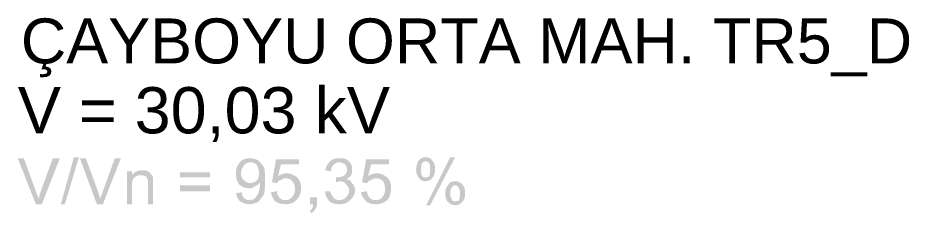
# Model space of a CAD drawing. Header units: millimetres. Extents: x 5 to 459, y 10 to 307.
# Drawn here: x 106.23 to 120.97, y 75.56 to 78.79 of the extents above; entities that cross this region are included whole.
import ezdxf

# ---------------------------------------------------------------- set-up
doc = ezdxf.new("R2010")
doc.units = ezdxf.units.MM
doc.header["$MEASUREMENT"] = 0
doc.layers.get('0').update_dxf_attribs({"linetype": 'CONTINUOUS'})
doc.styles.add('Arial$001', font='arial.ttf', dxfattribs={"height": 0.8937})

msp = doc.modelspace()

# ---------------------------------------------------------------- hatches: boundary and pattern name
h = msp.add_hatch(color=5)
h.paths.add_polyline_path([(106.531, 75.708), (106.233, 76.469), (106.333, 76.469), (106.531, 75.924), (106.531, 75.924), (106.533, 75.917), (106.535, 75.911), (106.537, 75.906), (106.539, 75.9), (106.542, 75.894), (106.544, 75.889), (106.546, 75.883), (106.548, 75.878), (106.55, 75.873), (106.552, 75.868), (106.554, 75.863), (106.556, 75.857), (106.558, 75.852), (106.56, 75.847), (106.562, 75.842), (106.564, 75.836), (106.566, 75.831), (106.568, 75.826), (106.57, 75.82), (106.573, 75.815), (106.575, 75.809), (106.577, 75.803), (106.579, 75.797), (106.581, 75.791), (106.581, 75.791), (106.581, 75.797), (106.581, 75.803), (106.582, 75.809), (106.582, 75.815), (106.583, 75.82), (106.584, 75.826), (106.585, 75.831), (106.586, 75.836), (106.587, 75.842), (106.588, 75.847), (106.59, 75.852), (106.591, 75.857), (106.593, 75.863), (106.594, 75.868), (106.596, 75.873), (106.598, 75.878), (106.6, 75.883), (106.602, 75.889), (106.604, 75.894), (106.606, 75.9), (106.608, 75.906), (106.61, 75.911), (106.612, 75.917), (106.614, 75.924), (106.812, 76.469), (106.928, 76.469), (106.63, 75.708), (106.531, 75.708), (106.63, 75.708)])
h.paths.add_polyline_path([(106.945, 75.708), (107.16, 76.486), (107.243, 76.486), (107.011, 75.708), (106.945, 75.708), (107.011, 75.708)])
h.paths.add_polyline_path([(107.54, 75.708), (107.259, 76.469), (107.358, 76.469), (107.557, 75.924), (107.557, 75.924), (107.559, 75.917), (107.561, 75.911), (107.563, 75.906), (107.565, 75.9), (107.567, 75.894), (107.569, 75.889), (107.571, 75.883), (107.573, 75.878), (107.575, 75.873), (107.576, 75.868), (107.578, 75.863), (107.58, 75.857), (107.581, 75.852), (107.583, 75.847), (107.584, 75.842), (107.585, 75.836), (107.586, 75.831), (107.587, 75.826), (107.588, 75.82), (107.589, 75.815), (107.589, 75.809), (107.59, 75.803), (107.59, 75.797), (107.59, 75.791), (107.59, 75.791), (107.592, 75.797), (107.594, 75.803), (107.596, 75.809), (107.598, 75.815), (107.6, 75.82), (107.602, 75.826), (107.604, 75.831), (107.607, 75.836), (107.609, 75.842), (107.611, 75.847), (107.613, 75.852), (107.615, 75.857), (107.617, 75.863), (107.619, 75.868), (107.621, 75.873), (107.623, 75.878), (107.625, 75.883), (107.627, 75.889), (107.629, 75.894), (107.631, 75.9), (107.633, 75.906), (107.636, 75.911), (107.638, 75.917), (107.64, 75.924), (107.838, 76.469), (107.937, 76.469), (107.64, 75.708), (107.54, 75.708), (107.64, 75.708)])
h.paths.add_polyline_path([(108.037, 75.708), (108.037, 76.254), (108.119, 76.254), (108.119, 76.188), (108.119, 76.188), (108.124, 76.194), (108.128, 76.2), (108.133, 76.206), (108.139, 76.212), (108.144, 76.217), (108.15, 76.222), (108.156, 76.227), (108.162, 76.232), (108.169, 76.236), (108.176, 76.24), (108.183, 76.244), (108.19, 76.248), (108.197, 76.252), (108.205, 76.255), (108.212, 76.258), (108.22, 76.261), (108.228, 76.263), (108.236, 76.265), (108.244, 76.267), (108.252, 76.268), (108.26, 76.269), (108.268, 76.27), (108.277, 76.271), (108.285, 76.271), (108.285, 76.271), (108.289, 76.271), (108.293, 76.271), (108.297, 76.271), (108.301, 76.271), (108.306, 76.271), (108.31, 76.271), (108.314, 76.271), (108.318, 76.27), (108.322, 76.27), (108.326, 76.27), (108.33, 76.269), (108.335, 76.269), (108.339, 76.268), (108.343, 76.268), (108.347, 76.267), (108.351, 76.266), (108.355, 76.265), (108.359, 76.264), (108.363, 76.263), (108.368, 76.261), (108.372, 76.26), (108.376, 76.258), (108.38, 76.256), (108.384, 76.254), (108.386, 76.252), (108.389, 76.25), (108.391, 76.248), (108.394, 76.246), (108.396, 76.244), (108.399, 76.242), (108.402, 76.24), (108.404, 76.238), (108.407, 76.236), (108.41, 76.234), (108.413, 76.232), (108.415, 76.23), (108.418, 76.228), (108.42, 76.225), (108.422, 76.223), (108.425, 76.221), (108.427, 76.219), (108.428, 76.217), (108.43, 76.215), (108.431, 76.213), (108.432, 76.211), (108.433, 76.209), (108.434, 76.207), (108.434, 76.205), (108.436, 76.203), (108.438, 76.201), (108.44, 76.199), (108.442, 76.196), (108.444, 76.194), (108.446, 76.192), (108.448, 76.19), (108.45, 76.188), (108.452, 76.185), (108.453, 76.183), (108.455, 76.18), (108.457, 76.178), (108.458, 76.175), (108.459, 76.173), (108.461, 76.17), (108.462, 76.167), (108.463, 76.164), (108.464, 76.161), (108.465, 76.157), (108.466, 76.154), (108.466, 76.15), (108.467, 76.147), (108.467, 76.143), (108.467, 76.139), (108.467, 76.136), (108.467, 76.134), (108.467, 76.132), (108.467, 76.129), (108.467, 76.126), (108.467, 76.123), (108.467, 76.12), (108.467, 76.117), (108.467, 76.114), (108.467, 76.11), (108.467, 76.107), (108.467, 76.103), (108.467, 76.1), (108.467, 76.096), (108.467, 76.092), (108.467, 76.088), (108.467, 76.084), (108.467, 76.08), (108.467, 76.076), (108.467, 76.072), (108.467, 76.068), (108.467, 76.064), (108.467, 76.06), (108.467, 76.056), (108.467, 75.708), (108.384, 75.708), (108.384, 76.056), (108.384, 76.056), (108.384, 76.06), (108.384, 76.064), (108.384, 76.068), (108.384, 76.072), (108.384, 76.076), (108.384, 76.08), (108.384, 76.084), (108.384, 76.088), (108.383, 76.092), (108.383, 76.096), (108.383, 76.1), (108.382, 76.103), (108.382, 76.107), (108.381, 76.11), (108.38, 76.114), (108.379, 76.117), (108.378, 76.12), (108.377, 76.123), (108.376, 76.126), (108.375, 76.129), (108.373, 76.132), (108.371, 76.134), (108.37, 76.136), (108.368, 76.139), (108.368, 76.139), (108.368, 76.141), (108.367, 76.143), (108.367, 76.145), (108.366, 76.147), (108.366, 76.149), (108.365, 76.151), (108.364, 76.153), (108.363, 76.155), (108.362, 76.156), (108.36, 76.158), (108.359, 76.16), (108.357, 76.161), (108.356, 76.163), (108.354, 76.164), (108.352, 76.166), (108.35, 76.167), (108.349, 76.168), (108.347, 76.169), (108.345, 76.17), (108.343, 76.17), (108.341, 76.171), (108.339, 76.171), (108.337, 76.172), (108.335, 76.172), (108.332, 76.174), (108.33, 76.175), (108.328, 76.177), (108.326, 76.179), (108.324, 76.18), (108.322, 76.181), (108.32, 76.182), (108.317, 76.183), (108.315, 76.184), (108.313, 76.185), (108.31, 76.186), (108.308, 76.186), (108.305, 76.187), (108.302, 76.187), (108.299, 76.187), (108.297, 76.188), (108.293, 76.188), (108.29, 76.188), (108.287, 76.188), (108.284, 76.188), (108.28, 76.188), (108.276, 76.188), (108.272, 76.188), (108.268, 76.188), (108.264, 76.188), (108.26, 76.188), (108.256, 76.188), (108.252, 76.188), (108.248, 76.188), (108.244, 76.188), (108.239, 76.187), (108.235, 76.187), (108.231, 76.186), (108.227, 76.186), (108.223, 76.185), (108.219, 76.184), (108.215, 76.183), (108.21, 76.182), (108.206, 76.18), (108.202, 76.178), (108.198, 76.176), (108.194, 76.174), (108.19, 76.172), (108.186, 76.169), (108.181, 76.166), (108.177, 76.163), (108.173, 76.159), (108.169, 76.155), (108.165, 76.153), (108.161, 76.15), (108.157, 76.147), (108.154, 76.144), (108.151, 76.14), (108.147, 76.137), (108.144, 76.132), (108.142, 76.128), (108.139, 76.123), (108.136, 76.117), (108.134, 76.112), (108.132, 76.106), (108.13, 76.099), (108.128, 76.092), (108.126, 76.085), (108.125, 76.078), (108.124, 76.07), (108.123, 76.062), (108.122, 76.054), (108.121, 76.045), (108.12, 76.036), (108.12, 76.026), (108.12, 76.016), (108.119, 76.006), (108.119, 75.708), (108.037, 75.708), (108.119, 75.708)])
h.paths.add_polyline_path([(109.41, 76.155), (108.914, 76.155), (108.914, 76.238), (109.41, 76.238), (109.41, 76.155), (109.41, 76.238)])
h.paths.add_polyline_path([(109.41, 75.924), (108.914, 75.924), (108.914, 76.023), (109.41, 76.023), (109.41, 75.924), (109.41, 76.023)])
edge = h.paths.add_edge_path()
edge.add_line((109.84, 75.89), (109.939, 75.907))
edge.add_spline(control_points=[(109.939, 75.907), (109.939, 75.857), (109.956, 75.824), (109.972, 75.808), (109.972, 75.808), (110.006, 75.791), (110.022, 75.775), (110.055, 75.775), (110.055, 75.775), (110.088, 75.775), (110.121, 75.791), (110.138, 75.791), (110.138, 75.791), (110.154, 75.808), (110.171, 75.824), (110.188, 75.857), (110.188, 75.857), (110.204, 75.874), (110.221, 75.907), (110.221, 75.94), (110.221, 75.94), (110.237, 75.973), (110.237, 76.006), (110.237, 76.056), (110.237, 76.056), (110.237, 76.056), (110.237, 76.056), (110.237, 76.072), (110.237, 76.072), (110.221, 76.039), (110.188, 76.023), (110.154, 76.006), (110.154, 76.006), (110.121, 75.973), (110.088, 75.973), (110.055, 75.973), (110.055, 75.973), (109.989, 75.973), (109.939, 75.99), (109.89, 76.039), (109.89, 76.039), (109.857, 76.089), (109.84, 76.139), (109.84, 76.221), (109.84, 76.221), (109.84, 76.287), (109.857, 76.354), (109.906, 76.403), (109.906, 76.403), (109.939, 76.453), (110.006, 76.469), (110.072, 76.469), (110.072, 76.469), (110.121, 76.469), (110.171, 76.453), (110.204, 76.436), (110.204, 76.436), (110.237, 76.403), (110.27, 76.37), (110.303, 76.321), (110.303, 76.321), (110.32, 76.271), (110.32, 76.205), (110.32, 76.106), (110.32, 76.106), (110.32, 76.006), (110.32, 75.94), (110.303, 75.874), (110.303, 75.874), (110.27, 75.824), (110.237, 75.775), (110.204, 75.742), (110.204, 75.742), (110.154, 75.725), (110.121, 75.708), (110.055, 75.708), (110.055, 75.708), (110.006, 75.708), (109.956, 75.725), (109.906, 75.758), (109.906, 75.758), (109.873, 75.791), (109.857, 75.824), (109.84, 75.89)], knot_values=[0, 0, 0, 0, 0.011905, 0.011905, 0.011905, 0.011905, 0.02381, 0.02381, 0.02381, 0.02381, 0.035714, 0.035714, 0.035714, 0.035714, 0.047619, 0.047619, 0.047619, 0.047619, 0.059524, 0.059524, 0.059524, 0.059524, 0.071429, 0.071429, 0.071429, 0.071429, 0.083333, 0.083333, 0.083333, 0.083333, 0.095238, 0.095238, 0.095238, 0.095238, 0.107143, 0.107143, 0.107143, 0.107143, 0.119048, 0.119048, 0.119048, 0.119048, 0.130952, 0.130952, 0.130952, 0.130952, 0.142857, 0.142857, 0.142857, 0.142857, 0.154762, 0.154762, 0.154762, 0.154762, 0.166667, 0.166667, 0.166667, 0.166667, 0.178571, 0.178571, 0.178571, 0.178571, 0.190476, 0.190476, 0.190476, 0.190476, 0.202381, 0.202381, 0.202381, 0.202381, 0.214286, 0.214286, 0.214286, 0.214286, 0.22619, 0.22619, 0.22619, 0.22619, 0.238095, 0.238095, 0.238095, 0.238095, 1, 1, 1, 1], degree=3, periodic=0)
edge = h.paths.add_edge_path()
edge.add_spline(control_points=[(110.221, 76.221), (110.221, 76.271), (110.204, 76.321), (110.188, 76.354), (110.188, 76.354), (110.154, 76.387), (110.121, 76.403), (110.088, 76.403), (110.088, 76.403), (110.039, 76.403), (110.006, 76.387), (109.972, 76.354), (109.972, 76.354), (109.939, 76.304), (109.923, 76.271), (109.923, 76.221), (109.923, 76.221), (109.923, 76.172), (109.939, 76.122), (109.972, 76.106), (109.972, 76.106), (110.006, 76.072), (110.039, 76.056), (110.072, 76.056), (110.072, 76.056), (110.121, 76.056), (110.154, 76.072), (110.188, 76.106), (110.188, 76.106), (110.204, 76.122), (110.221, 76.172), (110.221, 76.221)], knot_values=[0, 0, 0, 0, 0.03125, 0.03125, 0.03125, 0.03125, 0.0625, 0.0625, 0.0625, 0.0625, 0.09375, 0.09375, 0.09375, 0.09375, 0.125, 0.125, 0.125, 0.125, 0.15625, 0.15625, 0.15625, 0.15625, 0.1875, 0.1875, 0.1875, 0.1875, 0.21875, 0.21875, 0.21875, 0.21875, 1, 1, 1, 1], degree=3, periodic=0)
edge = h.paths.add_edge_path()
edge.add_line((110.419, 75.907), (110.518, 75.924))
edge.add_spline(control_points=[(110.518, 75.924), (110.518, 75.874), (110.535, 75.841), (110.568, 75.808), (110.568, 75.808), (110.585, 75.791), (110.618, 75.775), (110.667, 75.775), (110.667, 75.775), (110.7, 75.775), (110.734, 75.791), (110.767, 75.824), (110.767, 75.824), (110.8, 75.857), (110.816, 75.907), (110.816, 75.957), (110.816, 75.957), (110.816, 76.023), (110.8, 76.056), (110.767, 76.089), (110.767, 76.089), (110.75, 76.122), (110.7, 76.139), (110.651, 76.139), (110.651, 76.139), (110.634, 76.139), (110.601, 76.122), (110.585, 76.106), (110.585, 76.106), (110.552, 76.106), (110.535, 76.089), (110.518, 76.056)], knot_values=[0, 0, 0, 0, 0.03125, 0.03125, 0.03125, 0.03125, 0.0625, 0.0625, 0.0625, 0.0625, 0.09375, 0.09375, 0.09375, 0.09375, 0.125, 0.125, 0.125, 0.125, 0.15625, 0.15625, 0.15625, 0.15625, 0.1875, 0.1875, 0.1875, 0.1875, 0.21875, 0.21875, 0.21875, 0.21875, 1, 1, 1, 1], degree=3, periodic=0)
edge.add_line((110.518, 76.056), (110.436, 76.072))
edge.add_line((110.436, 76.072), (110.502, 76.453))
edge.add_line((110.502, 76.453), (110.882, 76.453))
edge.add_line((110.882, 76.453), (110.882, 76.37))
edge.add_line((110.882, 76.37), (110.585, 76.37))
edge.add_line((110.585, 76.37), (110.535, 76.172))
edge.add_spline(control_points=[(110.535, 76.172), (110.585, 76.205), (110.634, 76.221), (110.684, 76.221), (110.684, 76.221), (110.75, 76.221), (110.8, 76.188), (110.849, 76.155), (110.849, 76.155), (110.899, 76.106), (110.915, 76.039), (110.915, 75.973), (110.915, 75.973), (110.915, 75.907), (110.899, 75.841), (110.849, 75.791), (110.849, 75.791), (110.816, 75.742), (110.75, 75.708), (110.667, 75.708), (110.667, 75.708), (110.585, 75.708), (110.535, 75.725), (110.485, 75.758), (110.485, 75.758), (110.452, 75.808), (110.419, 75.857), (110.419, 75.907)], knot_values=[0, 0, 0, 0, 0.035714, 0.035714, 0.035714, 0.035714, 0.071429, 0.071429, 0.071429, 0.071429, 0.107143, 0.107143, 0.107143, 0.107143, 0.142857, 0.142857, 0.142857, 0.142857, 0.178571, 0.178571, 0.178571, 0.178571, 0.214286, 0.214286, 0.214286, 0.214286, 1, 1, 1, 1], degree=3, periodic=0)
h.paths.add_polyline_path([(111.064, 75.708), (111.064, 75.824), (111.18, 75.824), (111.18, 75.708), (111.18, 75.708), (111.18, 75.704), (111.18, 75.7), (111.179, 75.696), (111.179, 75.692), (111.178, 75.688), (111.177, 75.684), (111.176, 75.68), (111.175, 75.676), (111.174, 75.672), (111.173, 75.668), (111.171, 75.665), (111.17, 75.661), (111.168, 75.657), (111.167, 75.654), (111.165, 75.65), (111.163, 75.647), (111.161, 75.644), (111.159, 75.641), (111.157, 75.638), (111.155, 75.635), (111.153, 75.633), (111.151, 75.63), (111.149, 75.628), (111.147, 75.626), (111.147, 75.626), (111.145, 75.622), (111.143, 75.618), (111.141, 75.614), (111.139, 75.61), (111.137, 75.607), (111.134, 75.604), (111.132, 75.601), (111.13, 75.598), (111.128, 75.595), (111.125, 75.592), (111.123, 75.589), (111.12, 75.586), (111.118, 75.584), (111.115, 75.581), (111.112, 75.579), (111.109, 75.577), (111.106, 75.574), (111.103, 75.572), (111.1, 75.57), (111.096, 75.568), (111.093, 75.566), (111.089, 75.564), (111.085, 75.562), (111.081, 75.56), (111.064, 75.609), (111.064, 75.609), (111.066, 75.609), (111.069, 75.609), (111.071, 75.61), (111.073, 75.61), (111.075, 75.611), (111.077, 75.612), (111.078, 75.613), (111.08, 75.614), (111.082, 75.615), (111.084, 75.617), (111.086, 75.618), (111.087, 75.62), (111.089, 75.621), (111.09, 75.623), (111.091, 75.625), (111.093, 75.626), (111.094, 75.628), (111.095, 75.63), (111.095, 75.632), (111.096, 75.634), (111.097, 75.636), (111.097, 75.638), (111.097, 75.64), (111.097, 75.642), (111.097, 75.642), (111.099, 75.644), (111.101, 75.647), (111.103, 75.649), (111.104, 75.652), (111.106, 75.654), (111.107, 75.657), (111.108, 75.66), (111.109, 75.663), (111.11, 75.666), (111.111, 75.669), (111.111, 75.672), (111.112, 75.675), (111.112, 75.678), (111.113, 75.682), (111.113, 75.685), (111.113, 75.688), (111.114, 75.691), (111.114, 75.693), (111.114, 75.696), (111.114, 75.699), (111.114, 75.702), (111.114, 75.704), (111.114, 75.706), (111.114, 75.708), (111.064, 75.708), (111.114, 75.708)])
edge = h.paths.add_edge_path()
edge.add_line((111.313, 75.924), (111.395, 75.924))
edge.add_spline(control_points=[(111.395, 75.924), (111.412, 75.874), (111.428, 75.841), (111.461, 75.808), (111.461, 75.808), (111.478, 75.791), (111.511, 75.775), (111.544, 75.775), (111.544, 75.775), (111.594, 75.775), (111.627, 75.791), (111.66, 75.824), (111.66, 75.824), (111.693, 75.857), (111.71, 75.89), (111.71, 75.94), (111.71, 75.94), (111.71, 75.973), (111.693, 76.006), (111.66, 76.039), (111.66, 76.039), (111.643, 76.072), (111.594, 76.089), (111.561, 76.089), (111.561, 76.089), (111.544, 76.089), (111.511, 76.072), (111.495, 76.072)], knot_values=[0, 0, 0, 0, 0.035714, 0.035714, 0.035714, 0.035714, 0.071429, 0.071429, 0.071429, 0.071429, 0.107143, 0.107143, 0.107143, 0.107143, 0.142857, 0.142857, 0.142857, 0.142857, 0.178571, 0.178571, 0.178571, 0.178571, 0.214286, 0.214286, 0.214286, 0.214286, 1, 1, 1, 1], degree=3, periodic=0)
edge.add_line((111.495, 76.072), (111.495, 76.155))
edge.add_spline(control_points=[(111.495, 76.155), (111.511, 76.155), (111.511, 76.155), (111.511, 76.155), (111.511, 76.155), (111.561, 76.155), (111.594, 76.155), (111.627, 76.188), (111.627, 76.188), (111.66, 76.205), (111.677, 76.238), (111.677, 76.271), (111.677, 76.271), (111.677, 76.321), (111.66, 76.337), (111.643, 76.37), (111.643, 76.37), (111.61, 76.387), (111.577, 76.403), (111.544, 76.403), (111.544, 76.403), (111.511, 76.403), (111.478, 76.387), (111.461, 76.37), (111.461, 76.37), (111.428, 76.337), (111.412, 76.304), (111.412, 76.254)], knot_values=[0, 0, 0, 0, 0.035714, 0.035714, 0.035714, 0.035714, 0.071429, 0.071429, 0.071429, 0.071429, 0.107143, 0.107143, 0.107143, 0.107143, 0.142857, 0.142857, 0.142857, 0.142857, 0.178571, 0.178571, 0.178571, 0.178571, 0.214286, 0.214286, 0.214286, 0.214286, 1, 1, 1, 1], degree=3, periodic=0)
edge.add_line((111.412, 76.254), (111.313, 76.271))
edge.add_spline(control_points=[(111.313, 76.271), (111.329, 76.337), (111.362, 76.387), (111.395, 76.42), (111.395, 76.42), (111.428, 76.453), (111.478, 76.469), (111.544, 76.469), (111.544, 76.469), (111.594, 76.469), (111.627, 76.469), (111.66, 76.453), (111.66, 76.453), (111.693, 76.436), (111.726, 76.403), (111.743, 76.37), (111.743, 76.37), (111.759, 76.337), (111.759, 76.304), (111.759, 76.271), (111.759, 76.271), (111.759, 76.238), (111.759, 76.221), (111.743, 76.188), (111.743, 76.188), (111.726, 76.155), (111.693, 76.139), (111.66, 76.122), (111.66, 76.122), (111.71, 76.122), (111.743, 76.089), (111.759, 76.056), (111.759, 76.056), (111.792, 76.023), (111.809, 75.99), (111.809, 75.94), (111.809, 75.94), (111.809, 75.874), (111.776, 75.824), (111.726, 75.775), (111.726, 75.775), (111.677, 75.725), (111.627, 75.708), (111.544, 75.708), (111.544, 75.708), (111.478, 75.708), (111.428, 75.725), (111.379, 75.758), (111.379, 75.758), (111.346, 75.808), (111.313, 75.857), (111.313, 75.924)], knot_values=[0, 0, 0, 0, 0.019231, 0.019231, 0.019231, 0.019231, 0.038462, 0.038462, 0.038462, 0.038462, 0.057692, 0.057692, 0.057692, 0.057692, 0.076923, 0.076923, 0.076923, 0.076923, 0.096154, 0.096154, 0.096154, 0.096154, 0.115385, 0.115385, 0.115385, 0.115385, 0.134615, 0.134615, 0.134615, 0.134615, 0.153846, 0.153846, 0.153846, 0.153846, 0.173077, 0.173077, 0.173077, 0.173077, 0.192308, 0.192308, 0.192308, 0.192308, 0.211538, 0.211538, 0.211538, 0.211538, 0.230769, 0.230769, 0.230769, 0.230769, 1, 1, 1, 1], degree=3, periodic=0)
edge = h.paths.add_edge_path()
edge.add_line((111.908, 75.907), (112.007, 75.924))
edge.add_spline(control_points=[(112.007, 75.924), (112.007, 75.874), (112.024, 75.841), (112.057, 75.808), (112.057, 75.808), (112.074, 75.791), (112.107, 75.775), (112.156, 75.775), (112.156, 75.775), (112.189, 75.775), (112.239, 75.791), (112.256, 75.824), (112.256, 75.824), (112.289, 75.857), (112.305, 75.907), (112.305, 75.957), (112.305, 75.957), (112.305, 76.023), (112.289, 76.056), (112.272, 76.089), (112.272, 76.089), (112.239, 76.122), (112.189, 76.139), (112.156, 76.139), (112.156, 76.139), (112.123, 76.139), (112.09, 76.122), (112.074, 76.106), (112.074, 76.106), (112.041, 76.106), (112.024, 76.089), (112.007, 76.056)], knot_values=[0, 0, 0, 0, 0.03125, 0.03125, 0.03125, 0.03125, 0.0625, 0.0625, 0.0625, 0.0625, 0.09375, 0.09375, 0.09375, 0.09375, 0.125, 0.125, 0.125, 0.125, 0.15625, 0.15625, 0.15625, 0.15625, 0.1875, 0.1875, 0.1875, 0.1875, 0.21875, 0.21875, 0.21875, 0.21875, 1, 1, 1, 1], degree=3, periodic=0)
edge.add_line((112.007, 76.056), (111.925, 76.072))
edge.add_line((111.925, 76.072), (111.991, 76.453))
edge.add_line((111.991, 76.453), (112.371, 76.453))
edge.add_line((112.371, 76.453), (112.371, 76.37))
edge.add_line((112.371, 76.37), (112.074, 76.37))
edge.add_line((112.074, 76.37), (112.024, 76.172))
edge.add_spline(control_points=[(112.024, 76.172), (112.074, 76.205), (112.123, 76.221), (112.173, 76.221), (112.173, 76.221), (112.239, 76.221), (112.289, 76.188), (112.338, 76.155), (112.338, 76.155), (112.388, 76.106), (112.405, 76.039), (112.405, 75.973), (112.405, 75.973), (112.405, 75.907), (112.388, 75.841), (112.355, 75.791), (112.355, 75.791), (112.305, 75.742), (112.239, 75.708), (112.156, 75.708), (112.156, 75.708), (112.074, 75.708), (112.024, 75.725), (111.991, 75.758), (111.991, 75.758), (111.941, 75.808), (111.908, 75.857), (111.908, 75.907)], knot_values=[0, 0, 0, 0, 0.035714, 0.035714, 0.035714, 0.035714, 0.071429, 0.071429, 0.071429, 0.071429, 0.107143, 0.107143, 0.107143, 0.107143, 0.142857, 0.142857, 0.142857, 0.142857, 0.178571, 0.178571, 0.178571, 0.178571, 0.214286, 0.214286, 0.214286, 0.214286, 1, 1, 1, 1], degree=3, periodic=0)
edge = h.paths.add_edge_path()
edge.add_spline(control_points=[(112.818, 76.287), (112.818, 76.337), (112.835, 76.387), (112.851, 76.42), (112.851, 76.42), (112.884, 76.469), (112.917, 76.486), (112.967, 76.486), (112.967, 76.486), (113.017, 76.486), (113.066, 76.469), (113.083, 76.436), (113.083, 76.436), (113.116, 76.403), (113.132, 76.354), (113.132, 76.287), (113.132, 76.287), (113.132, 76.221), (113.116, 76.172), (113.083, 76.139), (113.083, 76.139), (113.066, 76.106), (113.017, 76.089), (112.967, 76.089), (112.967, 76.089), (112.934, 76.089), (112.884, 76.106), (112.868, 76.139), (112.868, 76.139), (112.835, 76.172), (112.818, 76.221), (112.818, 76.287)], knot_values=[0, 0, 0, 0, 0.03125, 0.03125, 0.03125, 0.03125, 0.0625, 0.0625, 0.0625, 0.0625, 0.09375, 0.09375, 0.09375, 0.09375, 0.125, 0.125, 0.125, 0.125, 0.15625, 0.15625, 0.15625, 0.15625, 0.1875, 0.1875, 0.1875, 0.1875, 0.21875, 0.21875, 0.21875, 0.21875, 1, 1, 1, 1], degree=3, periodic=0)
edge = h.paths.add_edge_path()
edge.add_spline(control_points=[(112.984, 76.42), (112.95, 76.42), (112.934, 76.403), (112.917, 76.387), (112.917, 76.387), (112.901, 76.37), (112.901, 76.337), (112.901, 76.287), (112.901, 76.287), (112.901, 76.238), (112.901, 76.205), (112.917, 76.172), (112.917, 76.172), (112.934, 76.155), (112.95, 76.155), (112.984, 76.155), (112.984, 76.155), (113, 76.155), (113.017, 76.155), (113.033, 76.172), (113.033, 76.172), (113.05, 76.205), (113.05, 76.238), (113.05, 76.287), (113.05, 76.287), (113.05, 76.337), (113.05, 76.37), (113.033, 76.387), (113.033, 76.387), (113.017, 76.403), (113, 76.42), (112.984, 76.42)], knot_values=[0, 0, 0, 0, 0.03125, 0.03125, 0.03125, 0.03125, 0.0625, 0.0625, 0.0625, 0.0625, 0.09375, 0.09375, 0.09375, 0.09375, 0.125, 0.125, 0.125, 0.125, 0.15625, 0.15625, 0.15625, 0.15625, 0.1875, 0.1875, 0.1875, 0.1875, 0.21875, 0.21875, 0.21875, 0.21875, 1, 1, 1, 1], degree=3, periodic=0)
h.paths.add_polyline_path([(112.984, 75.692), (113.381, 76.486), (113.463, 76.486), (113.05, 75.692), (112.984, 75.692), (113.05, 75.692)])
edge = h.paths.add_edge_path()
edge.add_spline(control_points=[(113.298, 75.89), (113.298, 75.94), (113.314, 75.99), (113.348, 76.023), (113.348, 76.023), (113.364, 76.072), (113.414, 76.089), (113.463, 76.089), (113.463, 76.089), (113.513, 76.089), (113.546, 76.072), (113.579, 76.039), (113.579, 76.039), (113.612, 76.006), (113.629, 75.957), (113.629, 75.89), (113.629, 75.89), (113.629, 75.824), (113.612, 75.775), (113.579, 75.742), (113.579, 75.742), (113.546, 75.708), (113.513, 75.692), (113.463, 75.692), (113.463, 75.692), (113.414, 75.692), (113.381, 75.708), (113.348, 75.742), (113.348, 75.742), (113.314, 75.775), (113.298, 75.824), (113.298, 75.89)], knot_values=[0, 0, 0, 0, 0.03125, 0.03125, 0.03125, 0.03125, 0.0625, 0.0625, 0.0625, 0.0625, 0.09375, 0.09375, 0.09375, 0.09375, 0.125, 0.125, 0.125, 0.125, 0.15625, 0.15625, 0.15625, 0.15625, 0.1875, 0.1875, 0.1875, 0.1875, 0.21875, 0.21875, 0.21875, 0.21875, 1, 1, 1, 1], degree=3, periodic=0)
edge = h.paths.add_edge_path()
edge.add_spline(control_points=[(113.463, 76.023), (113.447, 76.023), (113.414, 76.006), (113.414, 75.99), (113.414, 75.99), (113.397, 75.973), (113.381, 75.94), (113.381, 75.89), (113.381, 75.89), (113.381, 75.841), (113.397, 75.808), (113.414, 75.775), (113.414, 75.775), (113.414, 75.758), (113.447, 75.758), (113.463, 75.758), (113.463, 75.758), (113.48, 75.758), (113.513, 75.758), (113.53, 75.775), (113.53, 75.775), (113.53, 75.808), (113.546, 75.841), (113.546, 75.89), (113.546, 75.89), (113.546, 75.94), (113.53, 75.973), (113.513, 75.99), (113.513, 75.99), (113.513, 76.006), (113.48, 76.023), (113.463, 76.023)], knot_values=[0, 0, 0, 0, 0.03125, 0.03125, 0.03125, 0.03125, 0.0625, 0.0625, 0.0625, 0.0625, 0.09375, 0.09375, 0.09375, 0.09375, 0.125, 0.125, 0.125, 0.125, 0.15625, 0.15625, 0.15625, 0.15625, 0.1875, 0.1875, 0.1875, 0.1875, 0.21875, 0.21875, 0.21875, 0.21875, 1, 1, 1, 1], degree=3, periodic=0)

# ---------------------------------------------------------------- texts
at = {"color": 5, "style": 'Arial$001'}
for s, height, p in [('ÇAYBOYU ORTA MAH. TR5_D', 0.74456, (106.283, 78.039)), ('V = 30,03 kV', 0.76556, (106.233, 76.881))]:
    msp.add_text(s, height=height, dxfattribs=at).set_placement(p)

doc.saveas('drawing.dxf')
